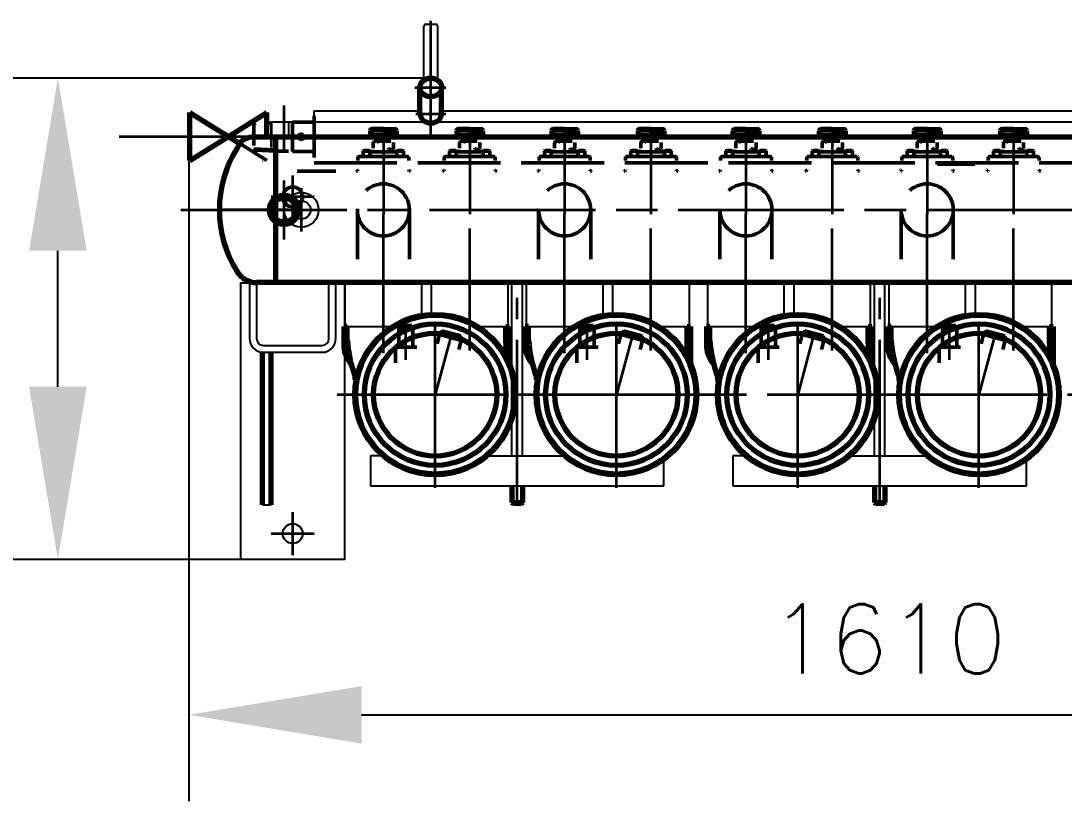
# Model space of a CAD drawing. Header units: millimetres. Extents: x 4423 to 6629, y 3249 to 4171.
# Drawn here: x 4521.2 to 4672.2, y 3524.7 to 3637.7 of the extents above; entities that cross this region are included whole.
import ezdxf

# ---------------------------------------------------------------- set-up
doc = ezdxf.new("R2010")
doc.units = ezdxf.units.MM
for name, pattern in [('ACAD_ISO02W100', [15, 12, -3]), ('ACAD_ISO08W100', [36, 24, -3, 6, -3]), ('DASHED', [0.75, 0.5, -0.25])]:
    doc.linetypes.add(name, pattern=pattern)
doc.layers.add('AHL-CON-70', color=7, linetype='Continuous')
doc.layers.add('AHL-DAS-35', color=3, linetype='DASHED')
for name, color, linetype, lineweight in [('M_EQUIP_D1', 3, 'Continuous', 35), ('M_EQUIP_E3', 3, 'Continuous', 35), ('M_EQUIP_E5', 2, 'ACAD_ISO02W100', 50), ('M_EQUIP_E7', 7, 'Continuous', 70)]:
    doc.layers.add(name, color=color, linetype=linetype, lineweight=lineweight)
doc.styles.add('Simplex', font='SIMPLEX.SHX')
doc.dimstyles.new('nordic-1-35-0', dxfattribs={"dimscale": 10, "dimtxt": 3.5, "dimasz": 2.5, "dimexe": 1.25, "dimexo": 0, "dimgap": 0.6, "dimtad": 1, "dimdec": 0, "dimdsep": 46, "dimtxsty": 'Simplex', "dimcen": 2.5, "dimclrd": 3, "dimclre": 3, "dimclrt": 3, "dimadec": 1, "dimazin": 2, "dimtfac": 1, "dimtdec": 0, "dimtmove": 0, "dimatfit": 0, "dimfxl": 1, "dimtolj": 1, "dimtzin": 0, "dimarcsym": 0})

# ---------------------------------------------------------------- blocks, each defined once
blk = doc.blocks.new('*D33')
at = {"layer": 'Defpoints', "color": 0, "linetype": 'Continuous', "transparency": 16777216}
for p in [(4526.53, 3629.37), (4580.53, 3629.37), (4553.03, 3559.67)]:
    blk.add_point(p, dxfattribs=at)
at = {"layer": 'M_EQUIP_D1', "color": 3, "linetype": 'Continuous', "lineweight": -2, "transparency": 16777216}
for p, q in [((4580.53, 3629.37), (4514.03, 3629.37)), ((4526.53, 3584.67), (4526.53, 3604.37)), ((4553.03, 3559.67), (4514.03, 3559.67))]:
    blk.add_line(p, q, dxfattribs=at)
at = {"layer": 'M_EQUIP_D1', "color": 3, "linetype": 'Continuous', "transparency": 16777216}
for points in [[(4522.36, 3604.37), (4530.69, 3604.37), (4526.53, 3629.37)], [(4522.36, 3584.67), (4530.69, 3584.67), (4526.53, 3559.67)]]:
    blk.add_solid(points, dxfattribs=at)
at = {"layer": 'M_EQUIP_D1', "color": 3, "linetype": 'Continuous', "lineweight": 35, "transparency": 16777216, "insert": (4512.91, 3597.17), "char_height": 10, "attachment_point": 5, "rotation": 90, "style": 'Simplex'}
blk.add_mtext('\\A1;(560)', dxfattribs=at)
blk = doc.blocks.new('*D34')
at = {"layer": 'Defpoints', "color": 0, "linetype": 'Continuous', "transparency": 16777216}
for p in [(4545.51, 3617.36), (4746.78, 3610.6), (4746.78, 3537.18)]:
    blk.add_point(p, dxfattribs=at)
at = {"layer": 'M_EQUIP_D1', "color": 3, "linetype": 'Continuous', "lineweight": -2, "transparency": 16777216}
for p, q in [((4545.51, 3617.36), (4545.51, 3524.68)), ((4746.78, 3610.6), (4746.78, 3524.68)), ((4570.51, 3537.18), (4721.78, 3537.18))]:
    blk.add_line(p, q, dxfattribs=at)
at = {"layer": 'M_EQUIP_D1', "color": 3, "linetype": 'Continuous', "transparency": 16777216}
for points in [[(4570.51, 3541.34), (4570.51, 3533.01), (4545.51, 3537.18)], [(4721.78, 3541.34), (4721.78, 3533.01), (4746.78, 3537.18)]]:
    blk.add_solid(points, dxfattribs=at)
at = {"layer": 'M_EQUIP_D1', "color": 3, "linetype": 'Continuous', "transparency": 16777216, "insert": (4646.78, 3548.18), "char_height": 10, "attachment_point": 5, "style": 'Simplex'}
blk.add_mtext('\\A1;1610', dxfattribs=at)

msp = doc.modelspace()

# ---------------------------------------------------------------- linework, layer by layer
at = {"layer": 'AHL-CON-70', "linetype": 'Continuous'}
for p, q in [((4579.5258, 3629.0561), (4579.5258, 3636.8539)), ((4579.8383, 3637.1664), (4581.2133, 3637.1664)), ((4581.5258, 3629.0561), (4581.5258, 3636.8539)), ((4563.6587, 3624.6476), (4578.9633, 3624.6476)), ((4563.6587, 3623.0249), (4563.6587, 3624.6476)), ((4582.0883, 3624.6476), (4746.7837, 3624.6476)), ((4556.7837, 3622.982), (4557.4087, 3623.0445)), ((4557.4087, 3623.0445), (4559.9087, 3623.0445)), ((4559.9087, 3623.0445), (4559.9087, 3620.8101)), ((4559.9087, 3623.0249), (4579.7589, 3623.0249)), ((4581.2927, 3623.0249), (4711.7837, 3623.0249)), ((4556.1587, 3617.357), (4556.1913, 3617.355)), ((4592.2837, 3574.6867), (4592.2837, 3599.6664)), ((4593.7837, 3574.6867), (4593.7837, 3599.6664)), ((4644.7837, 3574.6867), (4644.7837, 3599.6664)), ((4646.2837, 3574.6867), (4646.2837, 3599.6664)), ((4556.1587, 3567.5693), (4557.4087, 3567.5693))]:
    msp.add_line(p, q, dxfattribs=at)
at = {"layer": 'AHL-CON-70'}
for p, q in [((4553.0337, 3599.6664), (4553.0337, 3599.7676)), ((4740.5337, 3599.6664), (4553.0337, 3599.6664)), ((4573.8209, 3574.6867), (4571.7837, 3574.6867)), ((4571.7837, 3574.6867), (4571.7837, 3570.3117)), ((4588.6909, 3574.6867), (4599.8765, 3574.6867)), ((4624.2837, 3574.6867), (4624.2837, 3570.3117)), ((4626.3209, 3574.6867), (4624.2837, 3574.6867)), ((4641.1909, 3574.6867), (4652.5709, 3574.6867)), ((4641.1909, 3574.6867), (4652.3765, 3574.6867)), ((4614.2837, 3570.3117), (4614.2837, 3574.1672)), ((4666.7837, 3570.3117), (4666.7837, 3574.1672)), ((4571.7837, 3570.3117), (4614.2837, 3570.3117)), ((4624.2837, 3570.3117), (4666.7837, 3570.3117))]:
    msp.add_line(p, q, dxfattribs=at)
msp.add_lwpolyline([(4568.0337, 3599.6664), (4568.0337, 3559.6664), (4553.0337, 3559.6664), (4553.0337, 3599.7728)], dxfattribs=at)
for points in [[(4554.2837, 3599.6664), (4554.2837, 3591.6664, 0.41421356), (4556.2837, 3589.6664), (4564.7837, 3589.6664, 0.41421356), (4566.7837, 3591.6664), (4566.7837, 3599.6664)], [(4555.2837, 3599.6664), (4555.2837, 3591.6664, 0.41421356), (4556.2837, 3590.6664), (4564.7837, 3590.6664, 0.41421356), (4565.7837, 3591.6664), (4565.7837, 3599.6664)]]:
    msp.add_lwpolyline(points, format="xyb", dxfattribs=at)
at = {"layer": 'AHL-CON-70', "linetype": 'Continuous'}
for points in [[(4579.215, 3595.0027), (4579.215, 3599.6664), (4568.1025, 3599.6664), (4568.1025, 3593.4164), (4575.0248, 3593.4164)], [(4587.2926, 3593.4164), (4591.715, 3593.4164), (4591.715, 3599.6664), (4580.6025, 3599.6664), (4580.6025, 3595.1531)], [(4605.465, 3595.0027), (4605.465, 3599.6664), (4594.3525, 3599.6664), (4594.3525, 3593.4164), (4601.2748, 3593.4164)], [(4613.5426, 3593.4164), (4617.965, 3593.4164), (4617.965, 3599.6664), (4606.8525, 3599.6664), (4606.8525, 3595.1531)], [(4631.715, 3595.0027), (4631.715, 3599.6664), (4620.6025, 3599.6664), (4620.6025, 3593.4164), (4627.5248, 3593.4164)], [(4639.7926, 3593.4164), (4644.215, 3593.4164), (4644.215, 3599.6664), (4633.1025, 3599.6664), (4633.1025, 3595.1531)], [(4657.965, 3595.0027), (4657.965, 3599.6664), (4646.8525, 3599.6664), (4646.8525, 3593.4164), (4653.7748, 3593.4164)], [(4666.0426, 3593.4164), (4670.465, 3593.4164), (4670.465, 3599.6664), (4659.3525, 3599.6664), (4659.3525, 3595.1531)]]:
    msp.add_lwpolyline(points, dxfattribs=at)
at = {"layer": 'AHL-CON-70'}
for centre, radius in [((4561.7837, 3610.2914), 2.5), ((4561.7837, 3610.2914), 1.3313), ((4560.5337, 3563.4164), 1.4375)]:
    msp.add_circle(centre, radius, dxfattribs=at)
at = {"layer": 'AHL-CON-70', "linetype": 'Continuous'}
for centre, start, end in [((4579.8383, 3636.8539), 90, 180), ((4581.2133, 3636.8539), 0, 90)]:
    msp.add_arc(centre, 0.3125, start, end, dxfattribs=at)
at = {"layer": 'AHL-DAS-35', "color": 3, "linetype": 'DASHED'}
for p in [(4575.8775, 3593.1664), (4577.94, 3593.1664), (4583.5585, 3592.4976), (4583.5585, 3592.4976), (4602.1275, 3593.1664), (4604.19, 3593.1664), (4609.8085, 3592.4976), (4609.8085, 3592.4976), (4628.3775, 3593.1664), (4630.44, 3593.1664), (4636.0585, 3592.4976), (4636.0585, 3592.4976), (4654.6275, 3593.1664), (4656.69, 3593.1664), (4662.3085, 3592.4976), (4662.3085, 3592.4976), (4581.804, 3592.2282), (4584.9433, 3591.387), (4608.054, 3592.2282), (4611.1933, 3591.387), (4634.304, 3592.2282), (4637.4433, 3591.387), (4660.554, 3592.2282), (4663.6933, 3591.387)]:
    msp.add_point(p, dxfattribs=at)
at = {"layer": 'Defpoints', "color": 0, "linetype": 'ByBlock'}
for p in [(4581.1587, 3583.5414), (4581.1587, 3583.5414), (4607.4087, 3583.5414), (4607.4087, 3583.5414), (4633.6587, 3583.5414), (4633.6587, 3583.5414), (4659.9087, 3583.5414), (4659.9087, 3583.5414), (4578.9004, 3575.1132), (4578.9004, 3575.1132), (4605.1504, 3575.1132), (4605.1504, 3575.1132), (4631.4004, 3575.1132), (4631.4004, 3575.1132), (4657.6504, 3575.1132), (4657.6504, 3575.1132)]:
    msp.add_point(p, dxfattribs=at)
at = {"layer": 'M_EQUIP_E3', "color": 3, "linetype": 'ACAD_ISO08W100', "lineweight": 35}
for p, q in [((4580.5258, 3620.9164), (4580.5258, 3637.6619)), ((4578.2054, 3628.0164), (4582.7223, 3628.0164)), ((4559.2837, 3618.6969), (4559.2837, 3625.4265)), ((4578.3546, 3624.2039), (4582.7223, 3624.2039)), ((4573.6587, 3622.1476), (4573.6587, 3609.6664)), ((4586.1587, 3622.1476), (4586.1587, 3609.6664)), ((4599.9087, 3622.1476), (4599.9087, 3609.6664)), ((4612.4087, 3622.1476), (4612.4087, 3609.6664)), ((4626.1587, 3622.1476), (4626.1587, 3609.6664)), ((4638.6587, 3622.1476), (4638.6587, 3609.6664)), ((4652.4087, 3622.1476), (4652.4087, 3609.6664)), ((4664.9087, 3622.1476), (4664.9087, 3609.6664)), ((4535.4043, 3620.9164), (4750.1277, 3620.9164)), ((4560.5337, 3609.0414), (4560.5337, 3615.2914)), ((4559.2837, 3606.0141), (4559.2837, 3614.5686)), ((4563.6587, 3612.1664), (4557.4087, 3612.1664)), ((4561.7837, 3607.1664), (4561.7837, 3613.4164)), ((4544.3531, 3610.2914), (4754.028, 3610.2914)), ((4573.6587, 3589.5666), (4573.6587, 3609.6664)), ((4599.9087, 3589.5666), (4599.9087, 3609.6664)), ((4626.1587, 3589.5666), (4626.1587, 3609.6664)), ((4652.4087, 3589.5666), (4652.4087, 3609.6664)), ((4586.1587, 3589.9195), (4586.1587, 3607.5747)), ((4612.4087, 3589.9195), (4612.4087, 3607.5747)), ((4638.6587, 3589.9195), (4638.6587, 3607.5747)), ((4664.9087, 3589.9195), (4664.9087, 3607.5747)), ((4593.0337, 3567.4705), (4593.0337, 3597.548)), ((4645.5337, 3567.4705), (4645.5337, 3597.548)), ((4581.1587, 3570.0617), (4581.1587, 3596.9091)), ((4607.4087, 3570.0617), (4607.4087, 3596.9091)), ((4633.6587, 3570.0617), (4633.6587, 3596.9091)), ((4659.9087, 3570.0617), (4659.9087, 3596.9091)), ((4576.9087, 3588.5845), (4576.9087, 3593.8476)), ((4583.5585, 3592.4976), (4581.1587, 3583.5414)), ((4603.1587, 3588.5845), (4603.1587, 3593.8476)), ((4609.8085, 3592.4976), (4607.4087, 3583.5414)), ((4629.4087, 3588.5845), (4629.4087, 3593.8476)), ((4636.0585, 3592.4976), (4633.6587, 3583.5414)), ((4655.6587, 3588.5845), (4655.6587, 3593.8476)), ((4662.3085, 3592.4976), (4659.9087, 3583.5414)), ((4566.9887, 3583.5414), (4621.8085, 3583.5414)), ((4593.2387, 3583.5414), (4648.0585, 3583.5414)), ((4645.7387, 3583.5414), (4702.5073, 3583.5414)), ((4560.5337, 3560.2914), (4560.5337, 3566.5414)), ((4557.4087, 3563.4164), (4563.6587, 3563.4164))]:
    msp.add_line(p, q, dxfattribs=at)
at = {"layer": 'M_EQUIP_E3', "linetype": 'Continuous', "lineweight": 35}
for p, q in [((4556.7837, 3622.7943), (4557.4204, 3622.8574)), ((4557.4087, 3623.0445), (4557.4087, 3619.3135))]:
    msp.add_line(p, q, dxfattribs=at)
at = {"layer": 'M_EQUIP_E3', "linetype": 'ACAD_ISO08W100', "lineweight": 35}
msp.add_line((4559.922, 3610.2914), (4550.4845, 3610.2914), dxfattribs=at)
at = {"layer": 'M_EQUIP_E3', "color": 3, "linetype": 'Continuous', "lineweight": 35}
for p, q in [((4592.4087, 3567.7914), (4592.4087, 3570.3117)), ((4593.6587, 3567.7914), (4593.6587, 3570.3117)), ((4644.9087, 3567.7914), (4644.9087, 3570.3117)), ((4646.1587, 3567.7914), (4646.1587, 3570.3117))]:
    msp.add_line(p, q, dxfattribs=at)
at = {"layer": 'M_EQUIP_E5', "color": 2, "linetype": 'ACAD_ISO02W100', "lineweight": 50}
for p, q in [((4554.9087, 3622.7008), (4555.096, 3622.8976)), ((4554.9087, 3622.7008), (4554.9087, 3619.6295)), ((4563.6507, 3623.0039), (4560.5257, 3623.0039)), ((4560.5257, 3623.0039), (4560.5257, 3618.7539)), ((4563.6587, 3617.8601), (4563.6587, 3623.8976)), ((4563.6587, 3617.8601), (4563.6587, 3623.0249)), ((4571.9779, 3621.2668), (4575.3395, 3621.2668)), ((4584.4779, 3621.2668), (4587.8395, 3621.2668)), ((4598.2279, 3621.2668), (4601.5895, 3621.2668)), ((4610.7279, 3621.2668), (4614.0895, 3621.2668)), ((4624.4779, 3621.2668), (4627.8395, 3621.2668)), ((4636.9779, 3621.2668), (4640.3395, 3621.2668)), ((4650.7279, 3621.2668), (4654.0895, 3621.2668)), ((4663.2279, 3621.2668), (4666.5895, 3621.2668)), ((4552.8515, 3619.9016), (4556.7837, 3617.4539)), ((4572.1946, 3620.0427), (4572.1946, 3619.2142)), ((4572.5607, 3620.2498), (4574.7568, 3620.2498)), ((4574.3189, 3620.9164), (4574.4354, 3620.6834)), ((4574.3189, 3620.9164), (4574.3189, 3620.2498)), ((4574.4354, 3620.6834), (4574.4354, 3620.2498)), ((4575.1228, 3620.0427), (4575.1228, 3619.2142)), ((4584.6946, 3620.0427), (4584.6946, 3619.2142)), ((4585.0607, 3620.2498), (4587.2568, 3620.2498)), ((4586.8189, 3620.9164), (4586.8189, 3620.2498)), ((4586.8189, 3620.9164), (4586.9354, 3620.6834)), ((4586.9354, 3620.6834), (4586.9354, 3620.2498)), ((4587.6228, 3620.0427), (4587.6228, 3619.2142)), ((4598.4446, 3620.0427), (4598.4446, 3619.2142)), ((4598.8107, 3620.2498), (4601.0068, 3620.2498)), ((4600.5689, 3620.9164), (4600.5689, 3620.2498)), ((4600.5689, 3620.9164), (4600.6854, 3620.6834)), ((4600.6854, 3620.6834), (4600.6854, 3620.2498)), ((4601.3728, 3620.0427), (4601.3728, 3619.2142)), ((4610.9446, 3620.0427), (4610.9446, 3619.2142)), ((4611.3107, 3620.2498), (4613.5068, 3620.2498)), ((4613.0689, 3620.9164), (4613.1854, 3620.6834)), ((4613.0689, 3620.9164), (4613.0689, 3620.2498)), ((4613.1854, 3620.6834), (4613.1854, 3620.2498)), ((4613.8728, 3620.0427), (4613.8728, 3619.2142)), ((4624.6946, 3620.0427), (4624.6946, 3619.2142)), ((4625.0607, 3620.2498), (4627.2568, 3620.2498)), ((4626.8189, 3620.9164), (4626.8189, 3620.2498)), ((4626.8189, 3620.9164), (4626.9354, 3620.6834)), ((4626.9354, 3620.6834), (4626.9354, 3620.2498)), ((4627.6228, 3620.0427), (4627.6228, 3619.2142)), ((4637.1946, 3620.0427), (4637.1946, 3619.2142)), ((4637.5607, 3620.2498), (4639.7568, 3620.2498)), ((4639.3189, 3620.9164), (4639.4354, 3620.6834)), ((4639.3189, 3620.9164), (4639.3189, 3620.2498)), ((4639.4354, 3620.6834), (4639.4354, 3620.2498)), ((4640.1228, 3620.0427), (4640.1228, 3619.2142)), ((4650.9446, 3620.0427), (4650.9446, 3619.2142)), ((4651.3107, 3620.2498), (4653.5068, 3620.2498)), ((4653.0689, 3620.9164), (4653.0689, 3620.2498)), ((4653.0689, 3620.9164), (4653.1854, 3620.6834)), ((4653.1854, 3620.6834), (4653.1854, 3620.2498)), ((4653.8728, 3620.0427), (4653.8728, 3619.2142)), ((4663.4446, 3620.0427), (4663.4446, 3619.2142)), ((4663.8107, 3620.2498), (4666.0068, 3620.2498)), ((4665.5689, 3620.9164), (4665.6854, 3620.6834)), ((4665.5689, 3620.9164), (4665.5689, 3620.2498)), ((4665.6854, 3620.6834), (4665.6854, 3620.2498)), ((4666.3728, 3620.0427), (4666.3728, 3619.2142)), ((4554.9087, 3619.132), (4555.096, 3618.9351)), ((4554.9204, 3619.1316), (4558.0454, 3618.9754)), ((4555.096, 3618.9351), (4558.0337, 3618.7883)), ((4558.0337, 3618.7883), (4559.9141, 3618.7883)), ((4560.5257, 3618.7539), (4563.6507, 3618.7539)), ((4570.8432, 3618.8906), (4570.7461, 3618.7935)), ((4570.7461, 3618.0168), (4570.7461, 3618.7935)), ((4571.717, 3618.7935), (4570.7461, 3618.7935)), ((4571.6199, 3618.8906), (4570.8432, 3618.8906)), ((4571.717, 3618.7935), (4571.6199, 3618.8906)), ((4571.717, 3618.0168), (4571.717, 3618.7935)), ((4572.5604, 3618.6964), (4571.9779, 3618.6964)), ((4572.1053, 3618.6964), (4572.1053, 3619.0071)), ((4575.2121, 3618.6964), (4572.1053, 3618.6964)), ((4575.2121, 3618.6964), (4572.3318, 3618.6964)), ((4574.757, 3618.6964), (4575.3395, 3618.6964)), ((4575.2121, 3619.0071), (4575.2121, 3618.6964)), ((4575.6004, 3618.7935), (4575.6975, 3618.8906)), ((4575.6004, 3618.7935), (4576.5713, 3618.7935)), ((4575.6004, 3618.0168), (4575.6004, 3618.7935)), ((4575.6975, 3618.8906), (4576.4742, 3618.8906)), ((4576.4742, 3618.8906), (4576.5713, 3618.7935)), ((4576.5713, 3618.0168), (4576.5713, 3618.7935)), ((4583.3432, 3618.8906), (4583.2461, 3618.7935)), ((4584.217, 3618.7935), (4583.2461, 3618.7935)), ((4583.2461, 3618.0168), (4583.2461, 3618.7935)), ((4584.1199, 3618.8906), (4583.3432, 3618.8906)), ((4584.217, 3618.7935), (4584.1199, 3618.8906)), ((4584.217, 3618.0168), (4584.217, 3618.7935)), ((4585.0604, 3618.6964), (4584.4779, 3618.6964)), ((4584.6053, 3618.6964), (4584.6053, 3619.0071)), ((4587.7121, 3618.6964), (4584.6053, 3618.6964)), ((4587.7121, 3618.6964), (4584.8318, 3618.6964)), ((4587.257, 3618.6964), (4587.8395, 3618.6964)), ((4587.7121, 3619.0071), (4587.7121, 3618.6964)), ((4588.1004, 3618.7935), (4588.1975, 3618.8906)), ((4588.1004, 3618.0168), (4588.1004, 3618.7935)), ((4588.1004, 3618.7935), (4589.0713, 3618.7935)), ((4588.1975, 3618.8906), (4588.9742, 3618.8906)), ((4588.9742, 3618.8906), (4589.0713, 3618.7935)), ((4589.0713, 3618.0168), (4589.0713, 3618.7935)), ((4597.0932, 3618.8906), (4596.9961, 3618.7935)), ((4597.967, 3618.7935), (4596.9961, 3618.7935)), ((4596.9961, 3618.0168), (4596.9961, 3618.7935)), ((4597.8699, 3618.8906), (4597.0932, 3618.8906)), ((4597.967, 3618.7935), (4597.8699, 3618.8906)), ((4597.967, 3618.0168), (4597.967, 3618.7935)), ((4598.8104, 3618.6964), (4598.2279, 3618.6964)), ((4598.3553, 3618.6964), (4598.3553, 3619.0071)), ((4601.4621, 3618.6964), (4598.3553, 3618.6964)), ((4601.4621, 3618.6964), (4598.5818, 3618.6964)), ((4601.007, 3618.6964), (4601.5895, 3618.6964)), ((4601.4621, 3619.0071), (4601.4621, 3618.6964)), ((4601.8504, 3618.7935), (4601.9475, 3618.8906)), ((4601.8504, 3618.0168), (4601.8504, 3618.7935)), ((4601.8504, 3618.7935), (4602.8213, 3618.7935)), ((4601.9475, 3618.8906), (4602.7242, 3618.8906)), ((4602.7242, 3618.8906), (4602.8213, 3618.7935)), ((4602.8213, 3618.0168), (4602.8213, 3618.7935)), ((4609.5932, 3618.8906), (4609.4961, 3618.7935)), ((4609.4961, 3618.0168), (4609.4961, 3618.7935)), ((4610.467, 3618.7935), (4609.4961, 3618.7935)), ((4610.3699, 3618.8906), (4609.5932, 3618.8906)), ((4610.467, 3618.7935), (4610.3699, 3618.8906)), ((4610.467, 3618.0168), (4610.467, 3618.7935)), ((4611.3104, 3618.6964), (4610.7279, 3618.6964)), ((4610.8553, 3618.6964), (4610.8553, 3619.0071)), ((4613.9621, 3618.6964), (4610.8553, 3618.6964)), ((4613.9621, 3618.6964), (4611.0818, 3618.6964)), ((4613.507, 3618.6964), (4614.0895, 3618.6964)), ((4613.9621, 3619.0071), (4613.9621, 3618.6964)), ((4614.3504, 3618.7935), (4614.4475, 3618.8906)), ((4614.3504, 3618.7935), (4615.3213, 3618.7935)), ((4614.3504, 3618.0168), (4614.3504, 3618.7935)), ((4614.4475, 3618.8906), (4615.2242, 3618.8906)), ((4615.2242, 3618.8906), (4615.3213, 3618.7935)), ((4615.3213, 3618.0168), (4615.3213, 3618.7935)), ((4623.3432, 3618.8906), (4623.2461, 3618.7935)), ((4624.217, 3618.7935), (4623.2461, 3618.7935)), ((4623.2461, 3618.0168), (4623.2461, 3618.7935)), ((4624.1199, 3618.8906), (4623.3432, 3618.8906)), ((4624.217, 3618.7935), (4624.1199, 3618.8906)), ((4624.217, 3618.0168), (4624.217, 3618.7935)), ((4625.0604, 3618.6964), (4624.4779, 3618.6964)), ((4624.6053, 3618.6964), (4624.6053, 3619.0071)), ((4627.7121, 3618.6964), (4624.6053, 3618.6964)), ((4627.7121, 3618.6964), (4624.8318, 3618.6964)), ((4627.257, 3618.6964), (4627.8395, 3618.6964)), ((4627.7121, 3619.0071), (4627.7121, 3618.6964)), ((4628.1004, 3618.7935), (4628.1975, 3618.8906)), ((4628.1004, 3618.0168), (4628.1004, 3618.7935)), ((4628.1004, 3618.7935), (4629.0713, 3618.7935)), ((4628.1975, 3618.8906), (4628.9742, 3618.8906)), ((4628.9742, 3618.8906), (4629.0713, 3618.7935)), ((4629.0713, 3618.0168), (4629.0713, 3618.7935)), ((4635.8432, 3618.8906), (4635.7461, 3618.7935)), ((4635.7461, 3618.0168), (4635.7461, 3618.7935)), ((4636.717, 3618.7935), (4635.7461, 3618.7935)), ((4636.6199, 3618.8906), (4635.8432, 3618.8906)), ((4636.717, 3618.7935), (4636.6199, 3618.8906)), ((4636.717, 3618.0168), (4636.717, 3618.7935)), ((4637.5604, 3618.6964), (4636.9779, 3618.6964)), ((4637.1053, 3618.6964), (4637.1053, 3619.0071)), ((4640.2121, 3618.6964), (4637.1053, 3618.6964)), ((4640.2121, 3618.6964), (4637.3318, 3618.6964)), ((4639.757, 3618.6964), (4640.3395, 3618.6964)), ((4640.2121, 3619.0071), (4640.2121, 3618.6964)), ((4640.6004, 3618.7935), (4640.6975, 3618.8906)), ((4640.6004, 3618.7935), (4641.5713, 3618.7935)), ((4640.6004, 3618.0168), (4640.6004, 3618.7935)), ((4640.6975, 3618.8906), (4641.4742, 3618.8906)), ((4641.4742, 3618.8906), (4641.5713, 3618.7935)), ((4641.5713, 3618.0168), (4641.5713, 3618.7935)), ((4649.5932, 3618.8906), (4649.4961, 3618.7935)), ((4650.467, 3618.7935), (4649.4961, 3618.7935)), ((4649.4961, 3618.0168), (4649.4961, 3618.7935)), ((4650.3699, 3618.8906), (4649.5932, 3618.8906)), ((4650.467, 3618.7935), (4650.3699, 3618.8906)), ((4650.467, 3618.0168), (4650.467, 3618.7935)), ((4651.3104, 3618.6964), (4650.7279, 3618.6964)), ((4650.8553, 3618.6964), (4650.8553, 3619.0071)), ((4653.9621, 3618.6964), (4650.8553, 3618.6964)), ((4653.9621, 3618.6964), (4651.0818, 3618.6964)), ((4653.507, 3618.6964), (4654.0895, 3618.6964)), ((4653.9621, 3619.0071), (4653.9621, 3618.6964)), ((4654.3504, 3618.7935), (4654.4475, 3618.8906)), ((4654.3504, 3618.0168), (4654.3504, 3618.7935)), ((4654.3504, 3618.7935), (4655.3213, 3618.7935)), ((4654.4475, 3618.8906), (4655.2242, 3618.8906)), ((4655.2242, 3618.8906), (4655.3213, 3618.7935)), ((4655.3213, 3618.0168), (4655.3213, 3618.7935)), ((4662.0932, 3618.8906), (4661.9961, 3618.7935)), ((4661.9961, 3618.0168), (4661.9961, 3618.7935)), ((4662.967, 3618.7935), (4661.9961, 3618.7935)), ((4662.8699, 3618.8906), (4662.0932, 3618.8906)), ((4662.967, 3618.7935), (4662.8699, 3618.8906)), ((4662.967, 3618.0168), (4662.967, 3618.7935)), ((4663.8104, 3618.6964), (4663.2279, 3618.6964)), ((4663.3553, 3618.6964), (4663.3553, 3619.0071)), ((4666.4621, 3618.6964), (4663.3553, 3618.6964)), ((4666.4621, 3618.6964), (4663.5818, 3618.6964)), ((4666.007, 3618.6964), (4666.5895, 3618.6964)), ((4666.4621, 3619.0071), (4666.4621, 3618.6964)), ((4666.8504, 3618.7935), (4666.9475, 3618.8906)), ((4666.8504, 3618.7935), (4667.8213, 3618.7935)), ((4666.8504, 3618.0168), (4666.8504, 3618.7935)), ((4666.9475, 3618.8906), (4667.7242, 3618.8906)), ((4667.7242, 3618.8906), (4667.8213, 3618.7935)), ((4667.8213, 3618.0168), (4667.8213, 3618.7935)), ((4563.6323, 3617.1101), (4746.7837, 3617.1101)), ((4569.9694, 3617.4351), (4569.9694, 3617.8227)), ((4577.1538, 3618.0168), (4570.1636, 3618.0168)), ((4577.348, 3617.4351), (4577.348, 3617.8227)), ((4582.4694, 3617.4351), (4582.4694, 3617.8227)), ((4589.6538, 3618.0168), (4582.6636, 3618.0168)), ((4589.848, 3617.4351), (4589.848, 3617.8227)), ((4596.2194, 3617.4351), (4596.2194, 3617.8227)), ((4603.4038, 3618.0168), (4596.4136, 3618.0168)), ((4603.598, 3617.4351), (4603.598, 3617.8227)), ((4608.7194, 3617.4351), (4608.7194, 3617.8227)), ((4615.9038, 3618.0168), (4608.9136, 3618.0168)), ((4616.098, 3617.4351), (4616.098, 3617.8227)), ((4622.4694, 3617.4351), (4622.4694, 3617.8227)), ((4629.6538, 3618.0168), (4622.6636, 3618.0168)), ((4629.848, 3617.4351), (4629.848, 3617.8227)), ((4634.9694, 3617.4351), (4634.9694, 3617.8227)), ((4642.1538, 3618.0168), (4635.1636, 3618.0168)), ((4642.348, 3617.4351), (4642.348, 3617.8227)), ((4648.7194, 3617.4351), (4648.7194, 3617.8227)), ((4655.9038, 3618.0168), (4648.9136, 3618.0168)), ((4653.9112, 3616.9329), (4659.2837, 3616.9329)), ((4656.098, 3617.4351), (4656.098, 3617.8227)), ((4661.2194, 3617.4351), (4661.2194, 3617.8227)), ((4668.4038, 3618.0168), (4661.4136, 3618.0168)), ((4668.598, 3617.4351), (4668.598, 3617.8227)), ((4561.1587, 3615.9164), (4566.7837, 3615.9164)), ((4569.89, 3610.2914), (4569.89, 3603.1476)), ((4577.4275, 3610.2914), (4577.4275, 3603.1476)), ((4596.14, 3610.2914), (4596.14, 3603.1476)), ((4603.6775, 3610.2914), (4603.6775, 3603.1476)), ((4622.39, 3610.2914), (4622.39, 3603.1476)), ((4629.9275, 3610.2914), (4629.9275, 3603.1476)), ((4648.64, 3610.2914), (4648.64, 3603.1476)), ((4656.1775, 3610.2914), (4656.1775, 3603.1476)), ((4575.8775, 3593.1664), (4576.0139, 3593.5414)), ((4577.94, 3593.1664), (4575.8775, 3593.1664)), ((4575.8775, 3590.4164), (4575.8775, 3593.1664)), ((4577.8035, 3593.5414), (4576.0139, 3593.5414)), ((4577.94, 3593.1664), (4577.8035, 3593.5414)), ((4577.94, 3590.4164), (4577.94, 3593.1664)), ((4581.804, 3592.2282), (4582.1855, 3592.773)), ((4582.1855, 3592.773), (4584.8853, 3592.0496)), ((4602.1275, 3593.1664), (4602.2639, 3593.5414)), ((4604.19, 3593.1664), (4602.1275, 3593.1664)), ((4602.1275, 3590.4164), (4602.1275, 3593.1664)), ((4604.0535, 3593.5414), (4602.2639, 3593.5414)), ((4604.19, 3593.1664), (4604.0535, 3593.5414)), ((4604.19, 3590.4164), (4604.19, 3593.1664)), ((4608.054, 3592.2282), (4608.4355, 3592.773)), ((4608.4355, 3592.773), (4611.1353, 3592.0496)), ((4628.3775, 3593.1664), (4628.5139, 3593.5414)), ((4628.3775, 3590.4164), (4628.3775, 3593.1664)), ((4630.44, 3593.1664), (4628.3775, 3593.1664)), ((4630.3035, 3593.5414), (4628.5139, 3593.5414)), ((4630.44, 3593.1664), (4630.3035, 3593.5414)), ((4630.44, 3590.4164), (4630.44, 3593.1664)), ((4634.304, 3592.2282), (4634.6855, 3592.773)), ((4634.6855, 3592.773), (4637.3853, 3592.0496)), ((4654.6275, 3593.1664), (4654.7639, 3593.5414)), ((4654.6275, 3590.4164), (4654.6275, 3593.1664)), ((4656.69, 3593.1664), (4654.6275, 3593.1664)), ((4656.5535, 3593.5414), (4654.7639, 3593.5414)), ((4656.69, 3593.1664), (4656.5535, 3593.5414)), ((4656.69, 3590.4164), (4656.69, 3593.1664)), ((4660.554, 3592.2282), (4660.9355, 3592.773)), ((4660.9355, 3592.773), (4663.6353, 3592.0496)), ((4581.804, 3592.2282), (4581.451, 3590.9106)), ((4581.804, 3592.2282), (4584.9433, 3591.387)), ((4584.9433, 3591.387), (4584.5902, 3590.0694)), ((4584.9433, 3591.387), (4584.8853, 3592.0496)), ((4608.054, 3592.2282), (4607.701, 3590.9106)), ((4608.054, 3592.2282), (4611.1933, 3591.387)), ((4611.1933, 3591.387), (4610.8402, 3590.0694)), ((4611.1933, 3591.387), (4611.1353, 3592.0496)), ((4634.304, 3592.2282), (4633.951, 3590.9106)), ((4634.304, 3592.2282), (4637.4433, 3591.387)), ((4637.4433, 3591.387), (4637.0902, 3590.0694)), ((4637.4433, 3591.387), (4637.3853, 3592.0496)), ((4660.554, 3592.2282), (4660.201, 3590.9106)), ((4660.554, 3592.2282), (4663.6933, 3591.387)), ((4663.6933, 3591.387), (4663.3402, 3590.0694)), ((4663.6933, 3591.387), (4663.6353, 3592.0496)), ((4575.4087, 3588.1596), (4575.4087, 3590.4164)), ((4578.4894, 3590.4164), (4575.4087, 3590.4164)), ((4604.7394, 3590.4164), (4601.6587, 3590.4164)), ((4601.6587, 3588.1596), (4601.6587, 3590.4164)), ((4630.9894, 3590.4164), (4627.9087, 3590.4164)), ((4627.9087, 3588.1596), (4627.9087, 3590.4164)), ((4657.2394, 3590.4164), (4654.1587, 3590.4164)), ((4654.1587, 3588.1596), (4654.1587, 3590.4164))]:
    msp.add_line(p, q, dxfattribs=at)
for centre, radius in [((4561.7757, 3620.8789), 0.375), ((4560.5337, 3612.1664), 1.4375), ((4573.6587, 3610.2914), 3.7687), ((4599.9087, 3610.2914), 3.7687), ((4626.1587, 3610.2914), 3.7687), ((4652.4087, 3610.2914), 3.7687)]:
    msp.add_circle(centre, radius, dxfattribs=at)
for centre, radius, start, end in [((4571.9779, 3621.461), 0.1942, 180, 270), ((4575.3395, 3621.461), 0.1942, 270, 0), ((4584.4779, 3621.461), 0.1942, 180, 270), ((4587.8395, 3621.461), 0.1942, 270, 0), ((4598.2279, 3621.461), 0.1942, 180, 270), ((4601.5895, 3621.461), 0.1942, 270, 0), ((4610.7279, 3621.461), 0.1942, 180, 270), ((4614.0895, 3621.461), 0.1942, 270, 0), ((4624.4779, 3621.461), 0.1942, 180, 270), ((4627.8395, 3621.461), 0.1942, 270, 0), ((4636.9779, 3621.461), 0.1942, 180, 270), ((4640.3395, 3621.461), 0.1942, 270, 0), ((4650.7279, 3621.461), 0.1942, 180, 270), ((4654.0895, 3621.461), 0.1942, 270, 0), ((4663.2279, 3621.461), 0.1942, 180, 270), ((4666.5895, 3621.461), 0.1942, 270, 0), ((4572.5607, 3619.8229), 0.427, 30.991482, 149.008518), ((4585.0607, 3619.8229), 0.427, 30.991482, 149.008518), ((4598.8107, 3619.8229), 0.427, 30.991482, 149.008518), ((4611.3107, 3619.8229), 0.427, 30.991482, 149.008518), ((4625.0607, 3619.8229), 0.427, 30.991482, 149.008518), ((4637.5607, 3619.8229), 0.427, 30.991482, 149.008518), ((4651.3107, 3619.8229), 0.427, 30.991482, 149.008518), ((4663.8107, 3619.8229), 0.427, 30.991482, 149.008518), ((4571.9779, 3618.211), 0.1942, 180, 270), ((4574.7568, 3619.4341), 0.427, 210.991482, 329.008518), ((4575.3395, 3618.211), 0.1942, 270, 0), ((4584.4779, 3618.211), 0.1942, 180, 270), ((4587.2568, 3619.4341), 0.427, 210.991482, 329.008518), ((4587.8395, 3618.211), 0.1942, 270, 0), ((4598.2279, 3618.211), 0.1942, 180, 270), ((4601.0068, 3619.4341), 0.427, 210.991482, 329.008518), ((4601.5895, 3618.211), 0.1942, 270, 0), ((4610.7279, 3618.211), 0.1942, 180, 270), ((4613.5068, 3619.4341), 0.427, 210.991482, 329.008518), ((4614.0895, 3618.211), 0.1942, 270, 0), ((4624.4779, 3618.211), 0.1942, 180, 270), ((4627.2568, 3619.4341), 0.427, 210.991482, 329.008518), ((4627.8395, 3618.211), 0.1942, 270, 0), ((4636.9779, 3618.211), 0.1942, 180, 270), ((4639.7568, 3619.4341), 0.427, 210.991482, 329.008518), ((4640.3395, 3618.211), 0.1942, 270, 0), ((4650.7279, 3618.211), 0.1942, 180, 270), ((4653.5068, 3619.4341), 0.427, 210.991482, 329.008518), ((4654.0895, 3618.211), 0.1942, 270, 0), ((4663.2279, 3618.211), 0.1942, 180, 270), ((4666.0068, 3619.4341), 0.427, 210.991482, 329.008518), ((4666.5895, 3618.211), 0.1942, 270, 0), ((4570.1636, 3617.8227), 0.1942, 90, 180), ((4577.1538, 3617.8227), 0.1942, 0, 90), ((4582.6636, 3617.8227), 0.1942, 90, 180), ((4589.6538, 3617.8227), 0.1942, 0, 90), ((4596.4136, 3617.8227), 0.1942, 90, 180), ((4603.4038, 3617.8227), 0.1942, 0, 90), ((4608.9136, 3617.8227), 0.1942, 90, 180), ((4615.9038, 3617.8227), 0.1942, 0, 90), ((4622.6636, 3617.8227), 0.1942, 90, 180), ((4629.6538, 3617.8227), 0.1942, 0, 90), ((4635.1636, 3617.8227), 0.1942, 90, 180), ((4642.1538, 3617.8227), 0.1942, 0, 90), ((4648.9136, 3617.8227), 0.1942, 90, 180), ((4655.9038, 3617.8227), 0.1942, 0, 90), ((4661.4136, 3617.8227), 0.1942, 90, 180), ((4668.4038, 3617.8227), 0.1942, 0, 90), ((4569.7752, 3616.1106), 0.1942, 270, 0), ((4577.5422, 3616.1106), 0.1942, 180, 270), ((4582.2752, 3616.1106), 0.1942, 270, 0), ((4590.0422, 3616.1106), 0.1942, 180, 270), ((4596.0252, 3616.1106), 0.1942, 270, 0), ((4603.7922, 3616.1106), 0.1942, 180, 270), ((4608.5252, 3616.1106), 0.1942, 270, 0), ((4616.2922, 3616.1106), 0.1942, 180, 270), ((4622.2752, 3616.1106), 0.1942, 270, 0), ((4630.0422, 3616.1106), 0.1942, 180, 270), ((4634.7752, 3616.1106), 0.1942, 270, 0), ((4642.5422, 3616.1106), 0.1942, 180, 270), ((4648.5252, 3616.1106), 0.1942, 270, 0), ((4656.2922, 3616.1106), 0.1942, 180, 270), ((4661.0252, 3616.1106), 0.1942, 270, 0), ((4668.7922, 3616.1106), 0.1942, 180, 270)]:
    msp.add_arc(centre, radius, start, end, dxfattribs=at)
at = {"layer": 'M_EQUIP_E7', "linetype": 'Continuous', "lineweight": 70}
for p, q in [((4578.9633, 3624.2039), (4578.9633, 3628.0164)), ((4582.0883, 3624.2039), (4582.0883, 3628.0164)), ((4545.6587, 3617.4539), (4545.6587, 3624.3789)), ((4545.6587, 3624.3789), (4547.9572, 3622.9481)), ((4551.2212, 3620.9164), (4556.7837, 3624.3789)), ((4556.7837, 3620.7532), (4556.7837, 3624.3789)), ((4547.9572, 3622.9481), (4552.8515, 3619.9016)), ((4545.6587, 3617.4539), (4551.2212, 3620.9164)), ((4551.0506, 3620.8102), (4551.2212, 3620.9164)), ((4558.0258, 3620.8151), (4558.0258, 3599.7676)), ((4559.9141, 3599.7676), (4555.2654, 3599.7676))]:
    msp.add_line(p, q, dxfattribs=at)
at = {"layer": 'M_EQUIP_E7', "color": 7, "linetype": 'Continuous', "lineweight": 70}
for p, q in [((4571.7837, 3621.7523), (4571.7837, 3620.8101)), ((4573.6587, 3621.9464), (4571.9779, 3621.9464)), ((4573.6587, 3621.9464), (4575.3395, 3621.9464)), ((4575.5337, 3621.7523), (4575.5337, 3620.8101)), ((4584.2837, 3621.7523), (4584.2837, 3620.8101)), ((4586.1587, 3621.9464), (4584.4779, 3621.9464)), ((4586.1587, 3621.9464), (4587.8395, 3621.9464)), ((4588.0337, 3621.7523), (4588.0337, 3620.8101)), ((4598.0337, 3621.7523), (4598.0337, 3620.8101)), ((4599.9087, 3621.9464), (4598.2279, 3621.9464)), ((4599.9087, 3621.9464), (4601.5895, 3621.9464)), ((4601.7837, 3621.7523), (4601.7837, 3620.8101)), ((4610.5337, 3621.7523), (4610.5337, 3620.8101)), ((4612.4087, 3621.9464), (4610.7279, 3621.9464)), ((4612.4087, 3621.9464), (4614.0895, 3621.9464)), ((4614.2837, 3621.7523), (4614.2837, 3620.8101)), ((4624.2837, 3621.7523), (4624.2837, 3620.8101)), ((4626.1587, 3621.9464), (4624.4779, 3621.9464)), ((4626.1587, 3621.9464), (4627.8395, 3621.9464)), ((4628.0337, 3621.7523), (4628.0337, 3620.8101)), ((4636.7837, 3621.7523), (4636.7837, 3620.8101)), ((4638.6587, 3621.9464), (4636.9779, 3621.9464)), ((4638.6587, 3621.9464), (4640.3395, 3621.9464)), ((4640.5337, 3621.7523), (4640.5337, 3620.8101)), ((4650.5337, 3621.7523), (4650.5337, 3620.8101)), ((4652.4087, 3621.9464), (4650.7279, 3621.9464)), ((4652.4087, 3621.9464), (4654.0895, 3621.9464)), ((4654.2837, 3621.7523), (4654.2837, 3620.8101)), ((4663.0337, 3621.7523), (4663.0337, 3620.8101)), ((4664.9087, 3621.9464), (4663.2279, 3621.9464)), ((4664.9087, 3621.9464), (4666.5895, 3621.9464)), ((4666.7837, 3621.7523), (4666.7837, 3620.8101)), ((4742.4087, 3620.8102), (4554.6404, 3620.8151)), ((4742.4087, 3599.773), (4558.0258, 3599.773)), ((4556.1587, 3567.5693), (4556.1587, 3589.6664)), ((4557.4087, 3567.5693), (4557.4087, 3589.6664)), ((4592.2837, 3570.3117), (4592.2837, 3567.9164)), ((4593.7837, 3570.3117), (4593.7837, 3567.9164)), ((4644.7837, 3570.3117), (4644.7837, 3567.9164)), ((4646.2837, 3570.3117), (4646.2837, 3567.9164)), ((4592.2837, 3567.9164), (4592.4087, 3567.7914)), ((4592.2837, 3567.9164), (4593.7837, 3567.9164)), ((4592.2837, 3567.9164), (4592.4087, 3567.7914)), ((4593.6587, 3567.7914), (4592.4087, 3567.7914)), ((4593.6587, 3567.7914), (4592.4087, 3567.7914)), ((4593.7837, 3567.9164), (4593.6587, 3567.7914)), ((4593.6587, 3567.7914), (4593.7837, 3567.9164)), ((4644.7837, 3567.9164), (4644.9087, 3567.7914)), ((4644.7837, 3567.9164), (4646.2837, 3567.9164)), ((4644.7837, 3567.9164), (4644.9087, 3567.7914)), ((4646.1587, 3567.7914), (4644.9087, 3567.7914)), ((4646.1587, 3567.7914), (4644.9087, 3567.7914)), ((4646.1587, 3567.7914), (4646.2837, 3567.9164)), ((4646.2837, 3567.9164), (4646.1587, 3567.7914))]:
    msp.add_line(p, q, dxfattribs=at)
at = {"layer": 'M_EQUIP_E7', "linetype": 'Continuous'}
for p, q in [((4567.94, 3593.4164), (4567.94, 3590.4164)), ((4568.44, 3593.4164), (4567.94, 3593.4164)), ((4568.44, 3591.4189), (4568.44, 3593.4164)), ((4591.3775, 3590.996), (4591.3775, 3593.4164)), ((4591.3775, 3593.4164), (4591.8775, 3593.4164)), ((4591.8775, 3593.4164), (4591.8775, 3588.0413)), ((4594.69, 3593.4164), (4594.19, 3593.4164)), ((4594.19, 3593.4164), (4594.19, 3590.4164)), ((4594.69, 3591.4189), (4594.69, 3593.4164)), ((4617.6275, 3593.4164), (4618.1275, 3593.4164)), ((4617.6275, 3590.996), (4617.6275, 3593.4164)), ((4618.1275, 3593.4164), (4618.1275, 3588.0413)), ((4620.44, 3593.4164), (4620.44, 3590.4164)), ((4620.94, 3593.4164), (4620.44, 3593.4164)), ((4620.94, 3591.4189), (4620.94, 3593.4164)), ((4643.8775, 3590.996), (4643.8775, 3593.4164)), ((4643.8775, 3593.4164), (4644.3775, 3593.4164)), ((4644.3775, 3593.4164), (4644.3775, 3588.0413)), ((4646.69, 3593.4164), (4646.69, 3590.4164)), ((4647.19, 3593.4164), (4646.69, 3593.4164)), ((4647.19, 3591.4189), (4647.19, 3593.4164)), ((4670.1275, 3590.996), (4670.1275, 3593.4164)), ((4670.1275, 3593.4164), (4670.6275, 3593.4164)), ((4670.6275, 3593.4164), (4670.6275, 3588.0413)), ((4591.3762, 3590.996), (4591.2825, 3589.2553)), ((4617.6262, 3590.996), (4617.5325, 3589.2553)), ((4643.8762, 3590.996), (4643.7825, 3589.2553)), ((4670.1262, 3590.996), (4670.0325, 3589.2553)), ((4569.5276, 3586.1969), (4569.5481, 3585.6796)), ((4595.7776, 3586.1969), (4595.7981, 3585.6796)), ((4622.0276, 3586.1969), (4622.0481, 3585.6796)), ((4648.2776, 3586.1969), (4648.2981, 3585.6796))]:
    msp.add_line(p, q, dxfattribs=at)
at = {"layer": 'M_EQUIP_E7', "linetype": 'Continuous', "lineweight": 70}
for radius in [2.125, 1.75]:
    msp.add_circle((4559.2837, 3610.2914), radius, dxfattribs=at)
at = {"layer": 'M_EQUIP_E7', "color": 7, "linetype": 'Continuous', "lineweight": 70}
for centre, radius in [((4581.1587, 3583.5414), 11.625), ((4581.1587, 3583.5414), 11.5), ((4607.4087, 3583.5414), 11.625), ((4607.4087, 3583.5414), 11.5), ((4633.6587, 3583.5414), 11.625), ((4633.6587, 3583.5414), 11.5), ((4659.9087, 3583.5414), 11.625), ((4659.9087, 3583.5414), 11.5), ((4581.1587, 3583.5414), 10.25), ((4581.1587, 3583.5414), 8.9093), ((4607.4087, 3583.5414), 10.25), ((4607.4087, 3583.5414), 8.9093), ((4633.6587, 3583.5414), 10.25), ((4633.6587, 3583.5414), 8.9093), ((4659.9087, 3583.5414), 10.25), ((4659.9087, 3583.5414), 8.9093)]:
    msp.add_circle(centre, radius, dxfattribs=at)
for centre, start, end in [((4571.9779, 3621.7523), 90, 180), ((4575.3395, 3621.7523), 0, 90), ((4584.4779, 3621.7523), 90, 180), ((4587.8395, 3621.7523), 0, 90), ((4598.2279, 3621.7523), 90, 180), ((4601.5895, 3621.7523), 0, 90), ((4610.7279, 3621.7523), 90, 180), ((4614.0895, 3621.7523), 0, 90), ((4624.4779, 3621.7523), 90, 180), ((4627.8395, 3621.7523), 0, 90), ((4636.9779, 3621.7523), 90, 180), ((4640.3395, 3621.7523), 0, 90), ((4650.7279, 3621.7523), 90, 180), ((4654.0895, 3621.7523), 0, 90), ((4663.2279, 3621.7523), 90, 180), ((4666.5895, 3621.7523), 0, 90)]:
    msp.add_arc(centre, 0.1942, start, end, dxfattribs=at)
at = {"layer": 'M_EQUIP_E7', "linetype": 'Continuous', "lineweight": 70}
for centre, radius, start, end in [((4554.6844, 3618.5207), 2.2949, 91.100171, 159.835034), ((4566.7387, 3610.2914), 16.83, 147.590072, 212.409928), ((4555.2654, 3603.0074), 3.2398, 212.409928, 270)]:
    msp.add_arc(centre, radius, start, end, dxfattribs=at)
at = {"layer": 'M_EQUIP_E7', "linetype": 'Continuous'}
for centre, radius, start, end in [((4588.5712, 3592.8789), 20.1819, 184.148343, 199.334848), ((4614.8212, 3592.8789), 20.1819, 184.148343, 199.334848), ((4641.0712, 3592.8789), 20.1819, 184.148343, 199.334848), ((4667.3212, 3592.8789), 20.1819, 184.148343, 199.334848), ((4572.1558, 3590.7462), 4.2287, 184.473574, 221.963318), ((4598.4058, 3590.7462), 4.2287, 184.473574, 221.963318), ((4624.6558, 3590.7462), 4.2287, 184.473574, 221.963318), ((4650.9058, 3590.7462), 4.2287, 184.473574, 221.963318), ((4598.1083, 3596.756), 30.4689, 200.27674, 201.345341), ((4588.85, 3592.3803), 20.4319, 199.144719, 200.180485), ((4624.3583, 3596.756), 30.4689, 200.27674, 201.345341), ((4615.1, 3592.3803), 20.4319, 199.144719, 200.180485), ((4650.6083, 3596.756), 30.4689, 200.27674, 201.345341), ((4641.35, 3592.3803), 20.4319, 199.144719, 200.180485), ((4676.8583, 3596.756), 30.4689, 200.27674, 201.345341), ((4667.6, 3592.3803), 20.4319, 199.144719, 200.180485)]:
    msp.add_arc(centre, radius, start, end, dxfattribs=at)
at = {"layer": 'M_EQUIP_E7', "linetype": 'Continuous', "lineweight": 70}
msp.add_ellipse((4580.5258, 3628.0164), major_axis=(1.5625, 0), ratio=0.8660254, dxfattribs=at)
msp.add_ellipse((4580.5258, 3624.2039), major_axis=(1.5625, 0), ratio=0.8660254, start_param=3.14159265, end_param=6.28318531, dxfattribs=at)

# ---------------------------------------------------------------- dimensions: what is measured, and where the dimension line sits
at = {"layer": 'M_EQUIP_D1', "linetype": 'Continuous', "lineweight": 35}
dim = msp.add_linear_dim(base=(4526.528, 3629.3695), p1=(4553.0337, 3559.6664), p2=(4580.5258, 3629.3695), angle=90, text='(<>)', dimstyle='nordic-1-35-0', override={"dimtxt": 1, "dimgap": 0.6, "dimlfac": 8, "dimrnd": 5}, dxfattribs=at)
dim.commit()
dim.dimension.update_dxf_attribs({"geometry": '*D33', "text_midpoint": (4526.528, 3597.1664), "dimtype": 160})
at = {"layer": 'M_EQUIP_D1', "linetype": 'Continuous'}
dim = msp.add_linear_dim(base=(4746.7837, 3537.1781), p1=(4545.5085, 3617.3604), p2=(4746.7837, 3610.6039), angle=180, dimstyle='nordic-1-35-0', override={"dimtxt": 1, "dimgap": 0.6, "dimlfac": 8}, dxfattribs=at)
dim.commit()
dim.dimension.update_dxf_attribs({"geometry": '*D34', "text_midpoint": (4646.7837, 3537.1781), "dimtype": 160})

doc.saveas('drawing.dxf')
